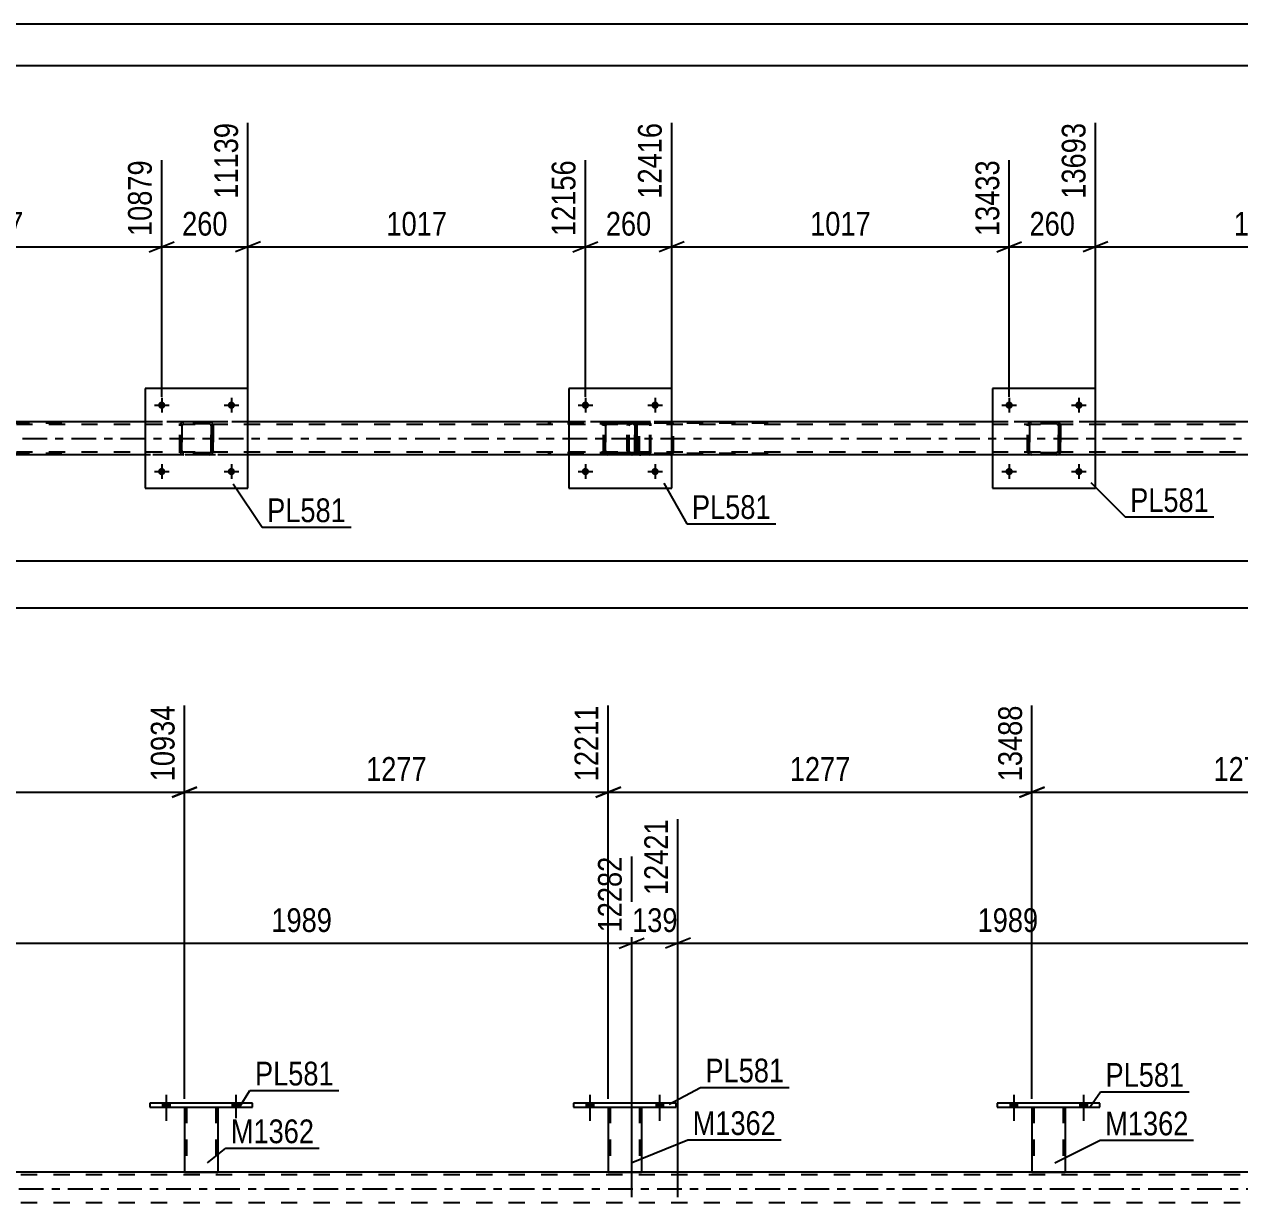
# Model space of a CAD drawing. Header units: millimetres. Extents: x 0 to 841, y 0 to 594.
# Drawn here: x 460 to 606.5, y 452 to 594 of the extents above; entities that cross this region are included whole.
import ezdxf

# ---------------------------------------------------------------- set-up
doc = ezdxf.new("R2010")
doc.units = ezdxf.units.MM
doc.linetypes.add('DXK_LINE_DOT2', pattern=[3.9198, 1.9599, -1.9599])
doc.linetypes.add('DXK_LINE_DOT3', pattern=[5.9187, 2.979, -0.9799, 0.9799, -0.9799])
doc.styles.add('Arial Narrow', font='ARIALN.TTF', dxfattribs={"height": 0.2})

# ---------------------------------------------------------------- blocks, each defined once
blk = doc.blocks.new('Unknown-814748305-1133')
at = {"color": 5, "linetype": 'Continuous'}
for p, q in [((841, 594), (0, 594)), ((836, 589), (5, 589))]:
    blk.add_line(p, q, dxfattribs=at)
blk = doc.blocks.new('Part-814748305-4919 - 4824')
at = {"color": 2, "linetype": 'Continuous'}
for p, q in [((589.09, 550.09), (576.69, 550.09)), ((576.69, 550.09), (576.69, 538.09)), ((589.09, 538.09), (589.09, 550.09)), ((576.69, 538.09), (589.09, 538.09))]:
    blk.add_line(p, q, dxfattribs=at)
blk = doc.blocks.new('Bolt-814748305-4846 - 4824')
at = {"linetype": 'Continuous'}
for points in [[(579.13, 548.09, -1), (578.25, 548.09, -1)], [(587.53, 548.09, -1), (586.65, 548.09, -1)]]:
    blk.add_hatch(color=1, dxfattribs=at).paths.add_polyline_path(points)
at = {"color": 1, "linetype": 'Continuous'}
for p, q in [((577.81, 548.09), (579.57, 548.09)), ((578.69, 548.97), (578.69, 547.21)), ((586.21, 548.09), (587.97, 548.09)), ((587.09, 548.97), (587.09, 547.21))]:
    blk.add_line(p, q, dxfattribs=at)
blk = doc.blocks.new('Bolt-814748305-4847 - 4824')
at = {"linetype": 'Continuous'}
for points in [[(579.13, 540.09, -1), (578.25, 540.09, -1)], [(587.53, 540.09, -1), (586.65, 540.09, -1)]]:
    blk.add_hatch(color=1, dxfattribs=at).paths.add_polyline_path(points)
at = {"color": 1, "linetype": 'Continuous'}
for p, q in [((578.69, 540.97), (578.69, 539.21)), ((587.09, 540.97), (587.09, 539.21)), ((577.81, 540.09), (579.57, 540.09)), ((586.21, 540.09), (587.97, 540.09))]:
    blk.add_line(p, q, dxfattribs=at)
blk = doc.blocks.new('Bolt-814748305-4850 - 4824')
at = {"linetype": 'Continuous'}
for points in [[(528.04, 548.09, -1), (527.16, 548.09, -1)], [(536.44, 548.09, -1), (535.56, 548.09, -1)]]:
    blk.add_hatch(color=1, dxfattribs=at).paths.add_polyline_path(points)
at = {"color": 1, "linetype": 'Continuous'}
for p, q in [((526.72, 548.09), (528.48, 548.09)), ((527.6, 548.97), (527.6, 547.21)), ((535.12, 548.09), (536.88, 548.09)), ((536, 548.97), (536, 547.21))]:
    blk.add_line(p, q, dxfattribs=at)
blk = doc.blocks.new('Bolt-814748305-4851 - 4824')
at = {"linetype": 'Continuous'}
for points in [[(528.04, 540.09, -1), (527.16, 540.09, -1)], [(536.44, 540.09, -1), (535.56, 540.09, -1)]]:
    blk.add_hatch(color=1, dxfattribs=at).paths.add_polyline_path(points)
at = {"color": 1, "linetype": 'Continuous'}
for p, q in [((527.6, 540.97), (527.6, 539.21)), ((536, 540.97), (536, 539.21)), ((526.72, 540.09), (528.48, 540.09)), ((535.12, 540.09), (536.88, 540.09))]:
    blk.add_line(p, q, dxfattribs=at)
blk = doc.blocks.new('Bolt-814748305-4852 - 4824')
at = {"linetype": 'Continuous'}
for points in [[(476.96, 548.09, -1), (476.08, 548.09, -1)], [(485.36, 548.09, -1), (484.48, 548.09, -1)]]:
    blk.add_hatch(color=1, dxfattribs=at).paths.add_polyline_path(points)
at = {"color": 1, "linetype": 'Continuous'}
for p, q in [((475.64, 548.09), (477.4, 548.09)), ((476.52, 548.97), (476.52, 547.21)), ((484.04, 548.09), (485.8, 548.09)), ((484.92, 548.97), (484.92, 547.21))]:
    blk.add_line(p, q, dxfattribs=at)
blk = doc.blocks.new('Part-814748305-4974 - 4824')
at = {"color": 7, "linetype": 'DXK_LINE_DOT2'}
for p, q in [((448.84, 545.89), (448.82, 545.77)), ((448.82, 542.41), (448.82, 545.77)), ((448.99, 545.77), (449, 545.83)), ((448.99, 542.41), (448.99, 545.77)), ((449, 545.83), (449.04, 545.88)), ((449.16, 546.09), (449.03, 546.07)), ((449.04, 545.88), (449.09, 545.92)), ((449.09, 545.92), (449.16, 545.93)), ((464.49, 546.09), (449.16, 546.09)), ((464.49, 545.93), (449.16, 545.93)), ((452.86, 546.07), (452.73, 546.09)), ((452.73, 545.93), (452.8, 545.92)), ((452.8, 545.92), (452.82, 545.9)), ((452.82, 545.9), (452.85, 545.88)), ((452.85, 545.88), (452.89, 545.83)), ((452.89, 545.83), (452.9, 545.77)), ((452.9, 542.41), (452.9, 545.77)), ((453.07, 545.77), (453.05, 545.89)), ((453.07, 542.41), (453.07, 545.77)), ((448.82, 542.41), (448.84, 542.29)), ((449, 542.35), (448.99, 542.41)), ((449.04, 542.3), (449, 542.35)), ((449.04, 542.3), (449.07, 542.28)), ((449.07, 542.28), (449.09, 542.26)), ((449.09, 542.26), (449.16, 542.25)), ((464.49, 542.25), (449.16, 542.25)), ((452.8, 542.26), (452.73, 542.25)), ((452.85, 542.3), (452.8, 542.26)), ((452.89, 542.35), (452.85, 542.3)), ((452.9, 542.41), (452.89, 542.35)), ((453.05, 542.29), (453.07, 542.41)), ((449.03, 542.11), (449.16, 542.09)), ((464.49, 542.09), (449.16, 542.09)), ((452.73, 542.09), (452.86, 542.11))]:
    blk.add_line(p, q, dxfattribs=at)
for centre, start, end in [((449.14, 545.76), 110.7583, 155.68), ((452.75, 545.76), 24.32, 69.2417), ((449.14, 542.42), 204.32, 249.2417), ((452.75, 542.42), 290.7583, 335.68)]:
    blk.add_arc(centre, 0.331, start, end, dxfattribs=at)
blk = doc.blocks.new('Bolt-814748305-4853 - 4824')
at = {"linetype": 'Continuous'}
for points in [[(476.96, 540.09, -1), (476.08, 540.09, -1)], [(485.36, 540.09, -1), (484.48, 540.09, -1)]]:
    blk.add_hatch(color=1, dxfattribs=at).paths.add_polyline_path(points)
at = {"color": 1, "linetype": 'Continuous'}
for p, q in [((476.52, 540.97), (476.52, 539.21)), ((484.92, 540.97), (484.92, 539.21)), ((475.64, 540.09), (477.4, 540.09)), ((484.04, 540.09), (485.8, 540.09))]:
    blk.add_line(p, q, dxfattribs=at)
blk = doc.blocks.new('Part-814748305-4920 - 4824')
at = {"color": 7, "linetype": 'DXK_LINE_DOT2'}
for p, q in [((580.89, 545.61), (580.92, 545.79)), ((580.92, 545.79), (580.89, 545.61)), ((580.89, 542.57), (580.89, 545.61)), ((580.89, 545.61), (580.89, 545.61)), ((580.89, 542.57), (580.89, 545.61)), ((581.13, 545.61), (581.14, 545.7)), ((581.14, 545.7), (581.13, 545.61)), ((581.13, 542.57), (581.13, 545.61)), ((581.13, 545.61), (581.13, 545.61)), ((581.13, 545.61), (581.13, 542.57)), ((581.14, 545.7), (581.2, 545.78)), ((581.2, 545.78), (581.14, 545.7)), ((581.18, 546.05), (581.37, 546.09)), ((581.37, 546.09), (581.18, 546.05)), ((581.2, 545.78), (581.27, 545.83)), ((581.37, 545.85), (581.27, 545.83)), ((584.41, 546.09), (581.37, 546.09)), ((584.41, 545.85), (581.37, 545.85)), ((584.41, 546.09), (584.59, 546.05)), ((584.59, 546.05), (584.41, 546.09)), ((584.5, 545.83), (584.41, 545.85)), ((584.57, 545.78), (584.5, 545.83)), ((584.57, 545.78), (584.63, 545.7)), ((584.63, 545.7), (584.57, 545.78)), ((584.63, 545.7), (584.65, 545.61)), ((584.65, 545.61), (584.63, 545.7)), ((584.65, 542.57), (584.65, 545.61)), ((584.65, 545.61), (584.65, 545.61)), ((584.65, 545.61), (584.65, 542.57)), ((584.85, 545.79), (584.89, 545.61)), ((584.89, 545.61), (584.85, 545.79)), ((584.89, 542.57), (584.89, 545.61)), ((584.89, 545.61), (584.89, 545.61)), ((584.89, 545.61), (584.89, 542.57)), ((580.89, 542.57), (580.89, 542.57)), ((580.92, 542.39), (580.89, 542.57)), ((580.89, 542.57), (580.92, 542.39)), ((581.13, 542.57), (581.13, 542.57)), ((581.14, 542.48), (581.13, 542.57)), ((581.13, 542.57), (581.14, 542.48)), ((581.2, 542.4), (581.14, 542.48)), ((581.14, 542.48), (581.2, 542.4)), ((581.27, 542.35), (581.2, 542.4)), ((581.37, 542.33), (581.27, 542.35)), ((584.41, 542.33), (581.37, 542.33)), ((584.5, 542.35), (584.41, 542.33)), ((584.57, 542.4), (584.5, 542.35)), ((584.63, 542.48), (584.57, 542.4)), ((584.57, 542.4), (584.63, 542.48)), ((584.65, 542.57), (584.63, 542.48)), ((584.63, 542.48), (584.65, 542.57)), ((584.65, 542.57), (584.65, 542.57)), ((584.89, 542.57), (584.85, 542.39)), ((584.85, 542.39), (584.89, 542.57)), ((584.89, 542.57), (584.89, 542.57)), ((581.37, 542.09), (581.18, 542.13)), ((581.18, 542.13), (581.37, 542.09)), ((584.41, 542.09), (581.37, 542.09)), ((584.59, 542.13), (584.41, 542.09)), ((584.41, 542.09), (584.59, 542.13))]:
    blk.add_line(p, q, dxfattribs=at)
at = {"color": 7, "linetype": 'DXK_LINE_DOT3'}
blk.add_line((582.89, 544.09), (582.89, 544.09), dxfattribs=at)
at = {"color": 7, "linetype": 'DXK_LINE_DOT2'}
for centre, start, end in [((581.37, 545.61), 112.5, 157.5), ((581.37, 545.61), 112.5, 157.5), ((584.41, 545.61), 22.5, 67.5), ((584.41, 545.61), 22.5, 67.5), ((581.37, 542.57), 202.5, 247.5), ((581.37, 542.57), 202.5, 247.5), ((584.41, 542.57), 292.5, 337.5), ((584.41, 542.57), 292.5, 337.5)]:
    blk.add_arc(centre, 0.48, start, end, dxfattribs=at)
blk = doc.blocks.new('Part-814748305-4931 - 4824')
at = {"color": 2, "linetype": 'Continuous'}
for p, q in [((538, 550.09), (525.6, 550.09)), ((525.6, 550.09), (525.6, 538.09)), ((538, 538.09), (538, 550.09)), ((525.6, 538.09), (538, 538.09))]:
    blk.add_line(p, q, dxfattribs=at)
blk = doc.blocks.new('Part-814748305-4932 - 4824')
at = {"color": 7, "linetype": 'DXK_LINE_DOT2'}
for p, q in [((529.8, 545.61), (529.84, 545.79)), ((529.84, 545.79), (529.8, 545.61)), ((529.8, 542.57), (529.8, 545.61)), ((529.8, 545.61), (529.8, 545.61)), ((529.8, 542.57), (529.8, 545.61)), ((530.04, 545.61), (530.06, 545.7)), ((530.06, 545.7), (530.04, 545.61)), ((530.04, 542.57), (530.04, 545.61)), ((530.04, 545.61), (530.04, 545.61)), ((530.04, 545.61), (530.04, 542.57)), ((530.06, 545.7), (530.11, 545.78)), ((530.11, 545.78), (530.06, 545.7)), ((530.1, 546.05), (530.28, 546.09)), ((530.28, 546.09), (530.1, 546.05)), ((530.11, 545.78), (530.19, 545.83)), ((530.28, 545.85), (530.19, 545.83)), ((533.32, 546.09), (530.28, 546.09)), ((533.32, 545.85), (530.28, 545.85)), ((533.32, 546.09), (533.51, 546.05)), ((533.51, 546.05), (533.32, 546.09)), ((533.42, 545.83), (533.32, 545.85)), ((533.49, 545.78), (533.42, 545.83)), ((533.49, 545.78), (533.55, 545.7)), ((533.55, 545.7), (533.49, 545.78)), ((533.55, 545.7), (533.56, 545.61)), ((533.56, 545.61), (533.55, 545.7)), ((533.56, 542.57), (533.56, 545.61)), ((533.56, 545.61), (533.56, 545.61)), ((533.56, 545.61), (533.56, 542.57)), ((533.77, 545.79), (533.8, 545.61)), ((533.8, 545.61), (533.77, 545.79)), ((533.8, 542.57), (533.8, 545.61)), ((533.8, 545.61), (533.8, 545.61)), ((533.8, 545.61), (533.8, 542.57)), ((529.8, 542.57), (529.8, 542.57)), ((529.84, 542.39), (529.8, 542.57)), ((529.8, 542.57), (529.84, 542.39)), ((530.04, 542.57), (530.04, 542.57)), ((530.06, 542.48), (530.04, 542.57)), ((530.04, 542.57), (530.06, 542.48)), ((530.11, 542.4), (530.06, 542.48)), ((530.06, 542.48), (530.11, 542.4)), ((530.19, 542.35), (530.11, 542.4)), ((530.28, 542.33), (530.19, 542.35)), ((533.32, 542.33), (530.28, 542.33)), ((533.42, 542.35), (533.32, 542.33)), ((533.49, 542.4), (533.42, 542.35)), ((533.55, 542.48), (533.49, 542.4)), ((533.49, 542.4), (533.55, 542.48)), ((533.56, 542.57), (533.55, 542.48)), ((533.55, 542.48), (533.56, 542.57)), ((533.56, 542.57), (533.56, 542.57)), ((533.8, 542.57), (533.77, 542.39)), ((533.77, 542.39), (533.8, 542.57)), ((533.8, 542.57), (533.8, 542.57)), ((530.28, 542.09), (530.1, 542.13)), ((530.1, 542.13), (530.28, 542.09)), ((533.32, 542.09), (530.28, 542.09)), ((533.51, 542.13), (533.32, 542.09)), ((533.32, 542.09), (533.51, 542.13))]:
    blk.add_line(p, q, dxfattribs=at)
at = {"color": 7, "linetype": 'DXK_LINE_DOT3'}
blk.add_line((531.8, 544.09), (531.8, 544.09), dxfattribs=at)
at = {"color": 7, "linetype": 'DXK_LINE_DOT2'}
for centre, start, end in [((530.28, 545.61), 112.5, 157.5), ((530.28, 545.61), 112.5, 157.5), ((533.32, 545.61), 22.5, 67.5), ((533.32, 545.61), 22.5, 67.5), ((530.28, 542.57), 202.5, 247.5), ((530.28, 542.57), 202.5, 247.5), ((533.32, 542.57), 292.5, 337.5), ((533.32, 542.57), 292.5, 337.5)]:
    blk.add_arc(centre, 0.48, start, end, dxfattribs=at)
blk = doc.blocks.new('Part-814748305-4937 - 4824')
at = {"color": 2, "linetype": 'Continuous'}
for p, q in [((486.92, 550.09), (474.52, 550.09)), ((474.52, 550.09), (474.52, 538.09)), ((486.92, 538.09), (486.92, 550.09)), ((474.52, 538.09), (486.92, 538.09))]:
    blk.add_line(p, q, dxfattribs=at)
blk = doc.blocks.new('Part-814748305-4938 - 4824')
at = {"color": 7, "linetype": 'DXK_LINE_DOT2'}
for p, q in [((478.72, 545.61), (478.76, 545.79)), ((478.76, 545.79), (478.72, 545.61)), ((478.72, 542.57), (478.72, 545.61)), ((478.72, 545.61), (478.72, 545.61)), ((478.72, 542.57), (478.72, 545.61)), ((478.96, 545.61), (478.98, 545.7)), ((478.98, 545.7), (478.96, 545.61)), ((478.96, 542.57), (478.96, 545.61)), ((478.96, 545.61), (478.96, 545.61)), ((478.96, 545.61), (478.96, 542.57)), ((478.98, 545.7), (479.03, 545.78)), ((479.03, 545.78), (478.98, 545.7)), ((479.02, 546.05), (479.2, 546.09)), ((479.2, 546.09), (479.02, 546.05)), ((479.03, 545.78), (479.11, 545.83)), ((479.2, 545.85), (479.11, 545.83)), ((482.24, 546.09), (479.2, 546.09)), ((482.24, 545.85), (479.2, 545.85)), ((482.24, 546.09), (482.43, 546.05)), ((482.43, 546.05), (482.24, 546.09)), ((482.34, 545.83), (482.24, 545.85)), ((482.41, 545.78), (482.34, 545.83)), ((482.41, 545.78), (482.47, 545.7)), ((482.47, 545.7), (482.41, 545.78)), ((482.47, 545.7), (482.48, 545.61)), ((482.48, 545.61), (482.47, 545.7)), ((482.48, 542.57), (482.48, 545.61)), ((482.48, 545.61), (482.48, 545.61)), ((482.48, 545.61), (482.48, 542.57)), ((482.69, 545.79), (482.72, 545.61)), ((482.72, 545.61), (482.69, 545.79)), ((482.72, 542.57), (482.72, 545.61)), ((482.72, 545.61), (482.72, 545.61)), ((482.72, 545.61), (482.72, 542.57)), ((478.72, 542.57), (478.72, 542.57)), ((478.76, 542.39), (478.72, 542.57)), ((478.72, 542.57), (478.76, 542.39)), ((478.96, 542.57), (478.96, 542.57)), ((478.98, 542.48), (478.96, 542.57)), ((478.96, 542.57), (478.98, 542.48)), ((479.03, 542.4), (478.98, 542.48)), ((478.98, 542.48), (479.03, 542.4)), ((479.11, 542.35), (479.03, 542.4)), ((479.2, 542.33), (479.11, 542.35)), ((482.24, 542.33), (479.2, 542.33)), ((482.34, 542.35), (482.24, 542.33)), ((482.41, 542.4), (482.34, 542.35)), ((482.47, 542.48), (482.41, 542.4)), ((482.41, 542.4), (482.47, 542.48)), ((482.48, 542.57), (482.47, 542.48)), ((482.47, 542.48), (482.48, 542.57)), ((482.48, 542.57), (482.48, 542.57)), ((482.72, 542.57), (482.69, 542.39)), ((482.69, 542.39), (482.72, 542.57)), ((482.72, 542.57), (482.72, 542.57)), ((479.2, 542.09), (479.02, 542.13)), ((479.02, 542.13), (479.2, 542.09)), ((482.24, 542.09), (479.2, 542.09)), ((482.43, 542.13), (482.24, 542.09)), ((482.24, 542.09), (482.43, 542.13))]:
    blk.add_line(p, q, dxfattribs=at)
at = {"color": 7, "linetype": 'DXK_LINE_DOT3'}
blk.add_line((480.72, 544.09), (480.72, 544.09), dxfattribs=at)
at = {"color": 7, "linetype": 'DXK_LINE_DOT2'}
for centre, start, end in [((479.2, 545.61), 112.5, 157.5), ((479.2, 545.61), 112.5, 157.5), ((482.24, 545.61), 22.5, 67.5), ((482.24, 545.61), 22.5, 67.5), ((479.2, 542.57), 202.5, 247.5), ((479.2, 542.57), 202.5, 247.5), ((482.24, 542.57), 292.5, 337.5), ((482.24, 542.57), 292.5, 337.5)]:
    blk.add_arc(centre, 0.48, start, end, dxfattribs=at)
blk = doc.blocks.new('Part-814748305-4963 - 4824')
at = {"color": 7, "linetype": 'DXK_LINE_DOT2'}
for p, q in [((535.23, 546.09), (523.07, 546.09)), ((535.23, 545.85), (523.07, 545.85)), ((532.66, 545.75), (532.63, 545.61)), ((532.63, 542.57), (532.63, 545.61)), ((532.67, 545.79), (532.66, 545.75)), ((532.88, 545.61), (532.9, 545.7)), ((532.88, 542.57), (532.88, 545.61)), ((532.9, 545.7), (532.96, 545.78)), ((533.14, 546.09), (532.94, 546.05)), ((532.96, 545.78), (533.04, 545.83)), ((533.04, 545.83), (533.14, 545.85)), ((533.95, 546.09), (533.95, 545.85)), ((535.33, 546.05), (535.23, 546.09)), ((535.23, 545.85), (535.28, 545.83)), ((535.28, 545.83), (535.32, 545.78)), ((535.32, 545.78), (535.35, 545.7)), ((535.42, 545.95), (535.33, 546.05)), ((535.35, 545.7), (535.36, 545.61)), ((535.36, 542.57), (535.36, 545.61)), ((535.48, 545.79), (535.42, 545.95)), ((535.5, 545.61), (535.48, 545.79)), ((535.5, 542.57), (535.5, 545.61)), ((535.23, 542.33), (523.07, 542.33)), ((532.63, 542.57), (532.67, 542.39)), ((532.9, 542.48), (532.88, 542.57)), ((532.96, 542.4), (532.9, 542.48)), ((533.04, 542.35), (532.96, 542.4)), ((533.14, 542.33), (533.04, 542.35)), ((533.95, 542.09), (533.95, 542.33)), ((535.28, 542.35), (535.23, 542.33)), ((535.32, 542.4), (535.28, 542.35)), ((535.35, 542.48), (535.32, 542.4)), ((535.33, 542.13), (535.42, 542.23)), ((535.36, 542.57), (535.35, 542.48)), ((535.42, 542.23), (535.48, 542.39)), ((535.48, 542.39), (535.5, 542.57)), ((535.23, 542.09), (523.07, 542.09)), ((532.94, 542.13), (533.14, 542.09)), ((535.23, 542.09), (535.33, 542.13))]:
    blk.add_line(p, q, dxfattribs=at)
for centre, start, end in [((533.12, 545.6), 111.1941, 156.1506), ((533.12, 542.59), 203.8494, 248.8059)]:
    blk.add_arc(centre, 0.492, start, end, dxfattribs=at)
blk = doc.blocks.new('Part-814748305-4992 - 4824')
at = {"color": 7, "linetype": 'DXK_LINE_DOT2'}
for p, q in [((533.98, 545.89), (533.95, 545.77)), ((533.95, 542.41), (533.95, 545.77)), ((534.12, 545.77), (534.13, 545.83)), ((534.12, 542.41), (534.12, 545.77)), ((534.13, 545.83), (534.17, 545.88)), ((534.29, 546.09), (534.16, 546.07)), ((534.17, 545.88), (534.23, 545.92)), ((534.23, 545.92), (534.29, 545.93)), ((549.62, 546.09), (534.29, 546.09)), ((549.62, 545.93), (534.29, 545.93)), ((538, 546.07), (537.87, 546.09)), ((537.87, 545.93), (537.93, 545.92)), ((537.93, 545.92), (537.99, 545.88)), ((537.99, 545.88), (538.02, 545.83)), ((538.02, 545.83), (538.04, 545.77)), ((538.04, 542.41), (538.04, 545.77)), ((538.21, 545.77), (538.18, 545.89)), ((538.21, 542.41), (538.21, 545.77)), ((533.95, 542.41), (533.98, 542.29)), ((534.13, 542.35), (534.12, 542.41)), ((534.17, 542.3), (534.13, 542.35)), ((534.23, 542.26), (534.17, 542.3)), ((534.29, 542.25), (534.23, 542.26)), ((549.62, 542.25), (534.29, 542.25)), ((537.93, 542.26), (537.87, 542.25)), ((537.99, 542.3), (537.93, 542.26)), ((538.02, 542.35), (537.99, 542.3)), ((538.04, 542.41), (538.02, 542.35)), ((538.18, 542.29), (538.21, 542.41)), ((534.16, 542.11), (534.29, 542.09)), ((549.62, 542.09), (534.29, 542.09)), ((537.87, 542.09), (538, 542.11))]:
    blk.add_line(p, q, dxfattribs=at)
for centre, start, end in [((534.28, 545.76), 110.7583, 155.68), ((537.88, 545.76), 24.32, 69.2417), ((534.28, 542.42), 204.32, 249.2417), ((537.88, 542.42), 290.7583, 335.68)]:
    blk.add_arc(centre, 0.331, start, end, dxfattribs=at)
blk = doc.blocks.new('Part-814748305-5024 - 4824')
at = {"color": 7, "linetype": 'DXK_LINE_DOT2'}
for p, q in [((762.78, 545.77), (98.68, 545.77)), ((762.78, 546.09), (116.96, 546.09)), ((486.92, 546.09), (474.52, 546.09)), ((538, 546.09), (525.6, 546.09)), ((589.09, 546.09), (576.69, 546.09)), ((762.78, 542.41), (98.68, 542.41)), ((759.62, 542.09), (98.68, 542.09)), ((486.92, 542.09), (474.52, 542.09)), ((538, 542.09), (525.6, 542.09)), ((589.09, 542.09), (576.69, 542.09))]:
    blk.add_line(p, q, dxfattribs=at)
at = {"color": 2, "linetype": 'Continuous'}
for p, q in [((474.52, 546.09), (435.84, 546.09)), ((525.6, 546.09), (486.92, 546.09)), ((576.69, 546.09), (538, 546.09)), ((627.77, 546.09), (589.09, 546.09)), ((474.52, 542.09), (435.84, 542.09)), ((525.6, 542.09), (486.92, 542.09)), ((576.69, 542.09), (538, 542.09)), ((627.77, 542.09), (589.09, 542.09))]:
    blk.add_line(p, q, dxfattribs=at)
at = {"color": 7, "linetype": 'DXK_LINE_DOT3'}
blk.add_line((98.68, 544.09), (762.78, 544.09), dxfattribs=at)
blk = doc.blocks.new('Part-814748305-3122 - 3007')
at = {"color": 7, "linetype": 'DXK_LINE_DOT2'}
for p, q in [((479.27, 463.49), (483.27, 463.49)), ((479.27, 463.48), (479.27, 463.49)), ((479.27, 463.49), (479.27, 463.48)), ((479.51, 463.49), (479.51, 455.64)), ((483.03, 463.49), (483.03, 455.64)), ((483.27, 463.49), (483.27, 463.48)), ((483.27, 463.48), (483.27, 463.49)), ((482.98, 455.64), (483.01, 455.64)), ((482.98, 455.64), (483.01, 455.64)), ((483.01, 455.64), (483.03, 455.64)), ((483.01, 455.64), (483.03, 455.64))]:
    blk.add_line(p, q, dxfattribs=at)
at = {"color": 2, "linetype": 'Continuous'}
for p, q in [((479.27, 463.48), (479.27, 455.64)), ((483.27, 463.48), (483.27, 455.64)), ((479.27, 455.64), (483.27, 455.64))]:
    blk.add_line(p, q, dxfattribs=at)
blk = doc.blocks.new('Part-814748305-3127 - 3007')
at = {"color": 2, "linetype": 'Continuous'}
for p, q in [((475.07, 463.96), (475.07, 463.48)), ((487.47, 463.96), (475.07, 463.96)), ((475.07, 463.48), (487.47, 463.48)), ((487.47, 463.48), (487.47, 463.96))]:
    blk.add_line(p, q, dxfattribs=at)
blk = doc.blocks.new('Bolt-814748305-3022 - 3007')
at = {"linetype": 'Continuous'}
for points in [[(527.71, 463.48), (528.59, 463.48), (528.59, 463.96), (527.71, 463.96)], [(536.11, 463.48), (536.99, 463.48), (536.99, 463.96), (536.11, 463.96)]]:
    blk.add_hatch(color=1, dxfattribs=at).paths.add_polyline_path(points)
at = {"color": 1, "linetype": 'Continuous'}
for p, q in [((528.15, 464.96), (528.15, 461.84)), ((536.55, 464.96), (536.55, 461.84)), ((527.71, 463.96), (527.71, 463.48)), ((528.59, 463.96), (528.59, 463.48)), ((536.11, 463.96), (536.11, 463.48)), ((536.99, 463.96), (536.99, 463.48))]:
    blk.add_line(p, q, dxfattribs=at)
blk = doc.blocks.new('Bolt-814748305-3025 - 3007')
at = {"linetype": 'Continuous'}
for points in [[(578.79, 463.48), (579.67, 463.48), (579.67, 463.96), (578.79, 463.96)], [(587.19, 463.48), (588.07, 463.48), (588.07, 463.96), (587.19, 463.96)]]:
    blk.add_hatch(color=1, dxfattribs=at).paths.add_polyline_path(points)
at = {"color": 1, "linetype": 'Continuous'}
for p, q in [((579.23, 464.96), (579.23, 461.84)), ((587.63, 464.96), (587.63, 461.84)), ((578.79, 463.96), (578.79, 463.48)), ((579.67, 463.96), (579.67, 463.48)), ((587.19, 463.96), (587.19, 463.48)), ((588.07, 463.96), (588.07, 463.48))]:
    blk.add_line(p, q, dxfattribs=at)
blk = doc.blocks.new('Bolt-814748305-3026 - 3007')
at = {"linetype": 'Continuous'}
for points in [[(578.79, 463.48), (579.67, 463.48), (579.67, 463.96), (578.79, 463.96)], [(587.19, 463.48), (588.07, 463.48), (588.07, 463.96), (587.19, 463.96)]]:
    blk.add_hatch(color=1, dxfattribs=at).paths.add_polyline_path(points)
at = {"color": 1, "linetype": 'Continuous'}
for p, q in [((579.23, 464.96), (579.23, 461.84)), ((587.63, 464.96), (587.63, 461.84)), ((578.79, 463.96), (578.79, 463.48)), ((579.67, 463.96), (579.67, 463.48)), ((587.19, 463.96), (587.19, 463.48)), ((588.07, 463.96), (588.07, 463.48))]:
    blk.add_line(p, q, dxfattribs=at)
blk = doc.blocks.new('Bolt-814748305-3063 - 3007')
at = {"linetype": 'Continuous'}
for points in [[(476.63, 463.48), (477.51, 463.48), (477.51, 463.96), (476.63, 463.96)], [(485.03, 463.48), (485.91, 463.48), (485.91, 463.96), (485.03, 463.96)]]:
    blk.add_hatch(color=1, dxfattribs=at).paths.add_polyline_path(points)
at = {"color": 1, "linetype": 'Continuous'}
for p, q in [((477.07, 464.96), (477.07, 461.84)), ((485.47, 464.96), (485.47, 461.84)), ((476.63, 463.96), (476.63, 463.48)), ((477.51, 463.96), (477.51, 463.48)), ((485.03, 463.96), (485.03, 463.48)), ((485.91, 463.96), (485.91, 463.48))]:
    blk.add_line(p, q, dxfattribs=at)
blk = doc.blocks.new('Bolt-814748305-3064 - 3007')
at = {"linetype": 'Continuous'}
for points in [[(476.63, 463.48), (477.51, 463.48), (477.51, 463.96), (476.63, 463.96)], [(485.03, 463.48), (485.91, 463.48), (485.91, 463.96), (485.03, 463.96)]]:
    blk.add_hatch(color=1, dxfattribs=at).paths.add_polyline_path(points)
at = {"color": 1, "linetype": 'Continuous'}
for p, q in [((477.07, 464.96), (477.07, 461.84)), ((485.47, 464.96), (485.47, 461.84)), ((476.63, 463.96), (476.63, 463.48)), ((477.51, 463.96), (477.51, 463.48)), ((485.03, 463.96), (485.03, 463.48)), ((485.91, 463.96), (485.91, 463.48))]:
    blk.add_line(p, q, dxfattribs=at)
blk = doc.blocks.new('Bolt-814748305-3065 - 3007')
at = {"linetype": 'Continuous'}
for points in [[(527.71, 463.48), (528.59, 463.48), (528.59, 463.96), (527.71, 463.96)], [(536.11, 463.48), (536.99, 463.48), (536.99, 463.96), (536.11, 463.96)]]:
    blk.add_hatch(color=1, dxfattribs=at).paths.add_polyline_path(points)
at = {"color": 1, "linetype": 'Continuous'}
for p, q in [((528.15, 464.96), (528.15, 461.84)), ((536.55, 464.96), (536.55, 461.84)), ((527.71, 463.96), (527.71, 463.48)), ((528.59, 463.96), (528.59, 463.48)), ((536.11, 463.96), (536.11, 463.48)), ((536.99, 463.96), (536.99, 463.48))]:
    blk.add_line(p, q, dxfattribs=at)
blk = doc.blocks.new('Part-814748305-3192 - 3007')
at = {"color": 7, "linetype": 'DXK_LINE_DOT2'}
for p, q in [((530.35, 463.49), (534.35, 463.49)), ((530.35, 463.48), (530.35, 463.49)), ((530.35, 463.49), (530.35, 463.48)), ((530.59, 463.49), (530.59, 455.64)), ((534.11, 463.49), (534.11, 455.64)), ((534.35, 463.49), (534.35, 463.48)), ((534.35, 463.48), (534.35, 463.49)), ((534.06, 455.64), (534.09, 455.64)), ((534.06, 455.64), (534.09, 455.64)), ((534.09, 455.64), (534.11, 455.64)), ((534.09, 455.64), (534.11, 455.64))]:
    blk.add_line(p, q, dxfattribs=at)
at = {"color": 2, "linetype": 'Continuous'}
for p, q in [((530.35, 463.48), (530.35, 455.64)), ((534.35, 463.48), (534.35, 455.64)), ((530.35, 455.64), (534.35, 455.64))]:
    blk.add_line(p, q, dxfattribs=at)
blk = doc.blocks.new('Part-814748305-3197 - 3007')
at = {"color": 2, "linetype": 'Continuous'}
for p, q in [((526.15, 463.96), (526.15, 463.48)), ((538.55, 463.96), (526.15, 463.96)), ((526.15, 463.48), (538.55, 463.48)), ((538.55, 463.48), (538.55, 463.96))]:
    blk.add_line(p, q, dxfattribs=at)
blk = doc.blocks.new('Part-814748305-3212 - 3007')
at = {"color": 7, "linetype": 'DXK_LINE_DOT2'}
for p, q in [((581.43, 463.49), (585.43, 463.49)), ((581.43, 463.48), (581.43, 463.49)), ((581.43, 463.49), (581.43, 463.48)), ((581.67, 463.49), (581.67, 455.64)), ((585.19, 463.49), (585.19, 455.64)), ((585.43, 463.49), (585.43, 463.48)), ((585.43, 463.48), (585.43, 463.49)), ((585.14, 455.64), (585.17, 455.64)), ((585.14, 455.64), (585.17, 455.64)), ((585.17, 455.64), (585.19, 455.64)), ((585.17, 455.64), (585.19, 455.64))]:
    blk.add_line(p, q, dxfattribs=at)
at = {"color": 2, "linetype": 'Continuous'}
for p, q in [((581.43, 463.48), (581.43, 455.64)), ((585.43, 463.48), (585.43, 455.64)), ((581.43, 455.64), (585.43, 455.64))]:
    blk.add_line(p, q, dxfattribs=at)
blk = doc.blocks.new('Part-814748305-3217 - 3007')
at = {"color": 2, "linetype": 'Continuous'}
for p, q in [((577.23, 463.96), (577.23, 463.48)), ((589.63, 463.96), (577.23, 463.96)), ((577.23, 463.48), (589.63, 463.48)), ((589.63, 463.48), (589.63, 463.96))]:
    blk.add_line(p, q, dxfattribs=at)
blk = doc.blocks.new('Part-814748305-3316 - 3007')
at = {"color": 7, "linetype": 'DXK_LINE_DOT2'}
for p, q in [((763.33, 455.32), (56.83, 455.32)), ((763.33, 451.96), (56.83, 451.96))]:
    blk.add_line(p, q, dxfattribs=at)
at = {"color": 2, "linetype": 'Continuous'}
blk.add_line((763.33, 455.64), (125.71, 455.64), dxfattribs=at)
at = {"color": 7, "linetype": 'DXK_LINE_DOT3'}
blk.add_line((56.83, 453.64), (763.33, 453.64), dxfattribs=at)
blk = doc.blocks.new('StraightDimension-814748305-9606 - 4824')
at = {"color": 7, "linetype": 'Continuous'}
for p, q in [((589.09, 547.09), (589.09, 582.12)), ((629.77, 549.09), (629.77, 577.62)), ((590.59, 567.78), (587.59, 566.58)), ((589.09, 567.18), (629.77, 567.18)), ((628.27, 566.58), (631.27, 567.78))]:
    blk.add_line(p, q, dxfattribs=at)
at = {"color": 0}
blk.add_wipeout([(613.68, 567.93), (613.68, 572.13), (605.17, 572.13), (605.17, 567.93)], dxfattribs=at)
at = {"color": 3, "style": 'Arial Narrow'}
blk.add_text('1017', height=2.863, dxfattribs=at).set_placement((605.77, 568.53))
at = {"color": 0, "linetype": 'Continuous'}
blk.add_wipeout([(629.17, 578.22), (624.97, 578.22), (624.97, 567.88), (629.17, 567.88)], dxfattribs=at)
at = {"color": 3, "linetype": 'Continuous', "style": 'Arial Narrow'}
blk.add_text('14710', height=2.863, rotation=90.0002, dxfattribs=at).set_placement((628.57, 568.48))
blk = doc.blocks.new('StraightDimension-814748305-5067 - 4824')
at = {"color": 7, "linetype": 'Continuous'}
blk.add_line((56.12, 523.66), (763.42, 523.66), dxfattribs=at)
blk = doc.blocks.new('StraightDimension-814748305-9607 - 4824')
at = {"color": 7, "linetype": 'Continuous'}
for p, q in [((589.09, 547.09), (589.09, 582.12)), ((578.69, 549.09), (578.69, 577.62)), ((577.19, 566.58), (580.19, 567.78)), ((578.69, 567.18), (589.09, 567.18)), ((590.59, 567.78), (587.59, 566.58))]:
    blk.add_line(p, q, dxfattribs=at)
at = {"color": 0}
blk.add_wipeout([(587.23, 567.93), (587.23, 572.13), (580.54, 572.13), (580.54, 567.93)], dxfattribs=at)
at = {"color": 3, "style": 'Arial Narrow'}
blk.add_text('260', height=2.863, dxfattribs=at).set_placement((581.14, 568.53))
at = {"color": 0, "linetype": 'Continuous'}
blk.add_wipeout([(588.49, 582.72), (584.29, 582.72), (584.29, 572.38), (588.49, 572.38)], dxfattribs=at)
at = {"color": 3, "linetype": 'Continuous', "style": 'Arial Narrow'}
blk.add_text('13693', height=2.863, rotation=90.0002, dxfattribs=at).set_placement((587.89, 572.98))
blk = doc.blocks.new('StraightDimension-814748305-8952 - 4824')
at = {"color": 7, "linetype": 'Continuous'}
blk.add_line((56.76, 529.33), (762.78, 529.33), dxfattribs=at)
blk = doc.blocks.new('StraightDimension-814748305-9608 - 4824')
at = {"color": 7, "linetype": 'Continuous'}
for p, q in [((538, 547.09), (538, 582.12)), ((578.69, 549.09), (578.69, 577.62)), ((539.5, 567.78), (536.5, 566.58)), ((538, 567.18), (578.69, 567.18)), ((577.19, 566.58), (580.19, 567.78))]:
    blk.add_line(p, q, dxfattribs=at)
at = {"color": 0}
blk.add_wipeout([(562.6, 567.93), (562.6, 572.13), (554.09, 572.13), (554.09, 567.93)], dxfattribs=at)
at = {"color": 3, "style": 'Arial Narrow'}
blk.add_text('1017', height=2.863, dxfattribs=at).set_placement((554.69, 568.53))
at = {"color": 0, "linetype": 'Continuous'}
blk.add_wipeout([(578.09, 578.22), (573.89, 578.22), (573.89, 567.88), (578.09, 567.88)], dxfattribs=at)
at = {"color": 3, "linetype": 'Continuous', "style": 'Arial Narrow'}
blk.add_text('13433', height=2.863, rotation=90.0002, dxfattribs=at).set_placement((577.49, 568.48))
blk = doc.blocks.new('StraightDimension-814748305-9609 - 4824')
at = {"color": 7, "linetype": 'Continuous'}
for p, q in [((538, 547.09), (538, 582.12)), ((527.6, 549.09), (527.6, 577.62)), ((526.1, 566.58), (529.1, 567.78)), ((527.6, 567.18), (538, 567.18)), ((539.5, 567.78), (536.5, 566.58))]:
    blk.add_line(p, q, dxfattribs=at)
at = {"color": 0}
blk.add_wipeout([(536.15, 567.93), (536.15, 572.13), (529.46, 572.13), (529.46, 567.93)], dxfattribs=at)
at = {"color": 3, "style": 'Arial Narrow'}
blk.add_text('260', height=2.863, dxfattribs=at).set_placement((530.06, 568.53))
at = {"color": 0, "linetype": 'Continuous'}
blk.add_wipeout([(537.4, 582.72), (533.2, 582.72), (533.2, 572.38), (537.4, 572.38)], dxfattribs=at)
at = {"color": 3, "linetype": 'Continuous', "style": 'Arial Narrow'}
blk.add_text('12416', height=2.863, rotation=90.0002, dxfattribs=at).set_placement((536.8, 572.98))
blk = doc.blocks.new('StraightDimension-814748305-9610 - 4824')
at = {"color": 7, "linetype": 'Continuous'}
for p, q in [((486.92, 547.09), (486.92, 582.12)), ((527.6, 549.09), (527.6, 577.62)), ((488.42, 567.78), (485.42, 566.58)), ((486.92, 567.18), (527.6, 567.18)), ((526.1, 566.58), (529.1, 567.78))]:
    blk.add_line(p, q, dxfattribs=at)
at = {"color": 0}
blk.add_wipeout([(511.52, 567.93), (511.52, 572.13), (503.01, 572.13), (503.01, 567.93)], dxfattribs=at)
at = {"color": 3, "style": 'Arial Narrow'}
blk.add_text('1017', height=2.863, dxfattribs=at).set_placement((503.61, 568.53))
at = {"color": 0, "linetype": 'Continuous'}
blk.add_wipeout([(527, 578.22), (522.8, 578.22), (522.8, 567.88), (527, 567.88)], dxfattribs=at)
at = {"color": 3, "linetype": 'Continuous', "style": 'Arial Narrow'}
blk.add_text('12156', height=2.863, rotation=90.0002, dxfattribs=at).set_placement((526.4, 568.48))
blk = doc.blocks.new('StraightDimension-814748305-9611 - 4824')
at = {"color": 7, "linetype": 'Continuous'}
for p, q in [((486.92, 547.09), (486.92, 582.12)), ((476.52, 549.09), (476.52, 577.62)), ((475.02, 566.58), (478.02, 567.78)), ((476.52, 567.18), (486.92, 567.18)), ((488.42, 567.78), (485.42, 566.58))]:
    blk.add_line(p, q, dxfattribs=at)
at = {"color": 0}
blk.add_wipeout([(485.07, 567.93), (485.07, 572.13), (478.38, 572.13), (478.38, 567.93)], dxfattribs=at)
at = {"color": 3, "style": 'Arial Narrow'}
blk.add_text('260', height=2.863, dxfattribs=at).set_placement((478.98, 568.53))
at = {"color": 0, "linetype": 'Continuous'}
blk.add_wipeout([(486.32, 582.72), (482.12, 582.72), (482.12, 572.38), (486.32, 572.38)], dxfattribs=at)
at = {"color": 3, "linetype": 'Continuous', "style": 'Arial Narrow'}
blk.add_text('11139', height=2.863, rotation=90.0002, dxfattribs=at).set_placement((485.72, 572.98))
blk = doc.blocks.new('StraightDimension-814748305-9612 - 4824')
at = {"color": 7, "linetype": 'Continuous'}
for p, q in [((435.84, 547.09), (435.84, 580.29)), ((476.52, 549.09), (476.52, 577.62)), ((437.34, 567.78), (434.34, 566.58)), ((435.84, 567.18), (476.52, 567.18)), ((475.02, 566.58), (478.02, 567.78))]:
    blk.add_line(p, q, dxfattribs=at)
at = {"color": 0}
blk.add_wipeout([(460.44, 567.93), (460.44, 572.13), (451.93, 572.13), (451.93, 567.93)], dxfattribs=at)
at = {"color": 3, "style": 'Arial Narrow'}
blk.add_text('1017', height=2.863, dxfattribs=at).set_placement((452.53, 568.53))
at = {"color": 0, "linetype": 'Continuous'}
blk.add_wipeout([(475.92, 578.22), (471.72, 578.22), (471.72, 567.88), (475.92, 567.88)], dxfattribs=at)
at = {"color": 3, "linetype": 'Continuous', "style": 'Arial Narrow'}
blk.add_text('10879', height=2.863, rotation=90.0002, dxfattribs=at).set_placement((475.32, 568.48))
blk = doc.blocks.new('StraightDimension-814748305-8092 - 3007')
at = {"color": 7, "linetype": 'Continuous'}
for p, q in [((479.27, 464.49), (479.27, 511.9)), ((428.19, 464.49), (428.19, 510.07)), ((429.69, 502.06), (426.69, 500.86)), ((428.19, 501.46), (479.27, 501.46)), ((477.77, 500.86), (480.77, 502.06))]:
    blk.add_line(p, q, dxfattribs=at)
at = {"color": 0}
blk.add_wipeout([(457.99, 502.21), (457.99, 506.41), (449.48, 506.41), (449.48, 502.21)], dxfattribs=at)
at = {"color": 3, "style": 'Arial Narrow'}
blk.add_text('1277', height=2.863, dxfattribs=at).set_placement((450.08, 502.81))
at = {"color": 0, "linetype": 'Continuous'}
blk.add_wipeout([(478.67, 512.5), (474.47, 512.5), (474.47, 502.15), (478.67, 502.15)], dxfattribs=at)
at = {"color": 3, "linetype": 'Continuous', "style": 'Arial Narrow'}
blk.add_text('10934', height=2.863, rotation=90.0002, dxfattribs=at).set_placement((478.07, 502.76))
blk = doc.blocks.new('StraightDimension-814748305-8091 - 3007')
at = {"color": 7, "linetype": 'Continuous'}
for p, q in [((479.27, 464.49), (479.27, 511.9)), ((530.35, 464.49), (530.35, 511.9)), ((480.77, 502.06), (477.77, 500.86)), ((479.27, 501.46), (530.35, 501.46)), ((528.85, 500.86), (531.85, 502.06))]:
    blk.add_line(p, q, dxfattribs=at)
at = {"color": 0}
blk.add_wipeout([(509.07, 502.21), (509.07, 506.41), (500.56, 506.41), (500.56, 502.21)], dxfattribs=at)
at = {"color": 3, "style": 'Arial Narrow'}
blk.add_text('1277', height=2.863, dxfattribs=at).set_placement((501.16, 502.81))
at = {"color": 0, "linetype": 'Continuous'}
blk.add_wipeout([(529.75, 512.5), (525.55, 512.5), (525.55, 502.15), (529.75, 502.15)], dxfattribs=at)
at = {"color": 3, "linetype": 'Continuous', "style": 'Arial Narrow'}
blk.add_text('12211', height=2.863, rotation=90.0002, dxfattribs=at).set_placement((529.15, 502.76))
blk = doc.blocks.new('StraightDimension-814748305-4167 - 3007')
at = {"color": 7, "linetype": 'Continuous'}
for p, q in [((453.62, 452.64), (453.62, 498.18)), ((533.18, 452.64), (533.18, 493.68)), ((455.12, 483.84), (452.12, 482.64)), ((531.68, 482.64), (534.68, 483.84)), ((453.62, 483.24), (533.18, 483.24))]:
    blk.add_line(p, q, dxfattribs=at)
at = {"color": 0}
blk.add_wipeout([(497.66, 483.99), (497.66, 488.19), (489.14, 488.19), (489.14, 483.99)], dxfattribs=at)
at = {"color": 3, "style": 'Arial Narrow'}
blk.add_text('1989', height=2.863, dxfattribs=at).set_placement((489.74, 484.59))
at = {"color": 0, "linetype": 'Continuous'}
blk.add_wipeout([(532.58, 494.28), (528.38, 494.28), (528.38, 483.94), (532.58, 483.94)], dxfattribs=at)
at = {"color": 3, "linetype": 'Continuous', "style": 'Arial Narrow'}
blk.add_text('12282', height=2.863, rotation=90.0002, dxfattribs=at).set_placement((531.98, 484.54))
blk = doc.blocks.new('StraightDimension-814748305-4186 - 3007')
at = {"color": 7, "linetype": 'Continuous'}
for p, q in [((538.76, 452.64), (538.76, 498.18)), ((533.18, 452.64), (533.18, 493.68)), ((531.68, 482.64), (534.68, 483.84)), ((540.26, 483.84), (537.26, 482.64)), ((533.18, 483.24), (538.76, 483.24))]:
    blk.add_line(p, q, dxfattribs=at)
at = {"color": 0}
blk.add_wipeout([(539.31, 483.99), (539.31, 488.19), (532.63, 488.19), (532.63, 483.99)], dxfattribs=at)
at = {"color": 3, "style": 'Arial Narrow'}
blk.add_text('139', height=2.863, dxfattribs=at).set_placement((533.23, 484.59))
at = {"color": 0, "linetype": 'Continuous'}
blk.add_wipeout([(538.16, 498.78), (533.96, 498.78), (533.96, 488.44), (538.16, 488.44)], dxfattribs=at)
at = {"color": 3, "linetype": 'Continuous', "style": 'Arial Narrow'}
blk.add_text('12421', height=2.863, rotation=90.0002, dxfattribs=at).set_placement((537.56, 489.04))
blk = doc.blocks.new('StraightDimension-814748305-4205 - 3007')
at = {"color": 7, "linetype": 'Continuous'}
for p, q in [((538.76, 452.64), (538.76, 498.18)), ((618.31, 452.64), (618.31, 493.68)), ((540.26, 483.84), (537.26, 482.64)), ((616.81, 482.64), (619.81, 483.84)), ((538.76, 483.24), (618.31, 483.24))]:
    blk.add_line(p, q, dxfattribs=at)
at = {"color": 0}
blk.add_wipeout([(582.79, 483.99), (582.79, 488.19), (574.28, 488.19), (574.28, 483.99)], dxfattribs=at)
at = {"color": 3, "style": 'Arial Narrow'}
blk.add_text('1989', height=2.863, dxfattribs=at).set_placement((574.88, 484.59))
at = {"color": 0, "linetype": 'Continuous'}
blk.add_wipeout([(617.71, 494.28), (613.51, 494.28), (613.51, 483.94), (617.71, 483.94)], dxfattribs=at)
at = {"color": 3, "linetype": 'Continuous', "style": 'Arial Narrow'}
blk.add_text('14410', height=2.863, rotation=90.0002, dxfattribs=at).set_placement((617.11, 484.54))
blk = doc.blocks.new('StraightDimension-814748305-8089 - 3007')
at = {"color": 7, "linetype": 'Continuous'}
for p, q in [((581.43, 464.49), (581.43, 511.9)), ((632.51, 464.49), (632.51, 511.9)), ((582.93, 502.06), (579.93, 500.86)), ((581.43, 501.46), (632.51, 501.46)), ((631.01, 500.86), (634.01, 502.06))]:
    blk.add_line(p, q, dxfattribs=at)
at = {"color": 0}
blk.add_wipeout([(611.23, 502.21), (611.23, 506.41), (602.72, 506.41), (602.72, 502.21)], dxfattribs=at)
at = {"color": 3, "style": 'Arial Narrow'}
blk.add_text('1277', height=2.863, dxfattribs=at).set_placement((603.32, 502.81))
at = {"color": 0, "linetype": 'Continuous'}
blk.add_wipeout([(631.91, 512.5), (627.71, 512.5), (627.71, 502.15), (631.91, 502.15)], dxfattribs=at)
at = {"color": 3, "linetype": 'Continuous', "style": 'Arial Narrow'}
blk.add_text('14765', height=2.863, rotation=90.0002, dxfattribs=at).set_placement((631.31, 502.76))
blk = doc.blocks.new('StraightDimension-814748305-8090 - 3007')
at = {"color": 7, "linetype": 'Continuous'}
for p, q in [((530.35, 464.49), (530.35, 511.9)), ((581.43, 464.49), (581.43, 511.9)), ((531.85, 502.06), (528.85, 500.86)), ((530.35, 501.46), (581.43, 501.46)), ((579.93, 500.86), (582.93, 502.06))]:
    blk.add_line(p, q, dxfattribs=at)
at = {"color": 0}
blk.add_wipeout([(560.15, 502.21), (560.15, 506.41), (551.64, 506.41), (551.64, 502.21)], dxfattribs=at)
at = {"color": 3, "style": 'Arial Narrow'}
blk.add_text('1277', height=2.863, dxfattribs=at).set_placement((552.24, 502.81))
at = {"color": 0, "linetype": 'Continuous'}
blk.add_wipeout([(580.83, 512.5), (576.63, 512.5), (576.63, 502.15), (580.83, 502.15)], dxfattribs=at)
at = {"color": 3, "linetype": 'Continuous', "style": 'Arial Narrow'}
blk.add_text('13488', height=2.863, rotation=90.0002, dxfattribs=at).set_placement((580.23, 502.76))
blk = doc.blocks.new('Mark-814748305-4915 - 4824')
at = {"color": 0}
blk.add_wipeout([(602.77, 535.22), (602.77, 538.22), (593.27, 538.22), (593.27, 535.22)], dxfattribs=at)
blk.add_wipeout([(602.77, 535.22), (602.77, 538.22), (593.27, 538.22), (593.27, 535.22)], dxfattribs=at)
at = {"color": 30, "linetype": 'Continuous'}
for p, q in [((588.53, 538.78), (592.67, 534.62)), ((592.67, 534.62), (603.37, 534.62))]:
    blk.add_line(p, q, dxfattribs=at)
at = {"color": 3, "style": 'Arial Narrow'}
blk.add_text('PL581', height=2.863, dxfattribs=at).set_placement((593.27, 535.22))
blk = doc.blocks.new('Mark-814748305-4927 - 4824')
at = {"color": 0}
blk.add_wipeout([(549.94, 534.38), (549.94, 537.38), (540.44, 537.38), (540.44, 534.38)], dxfattribs=at)
blk.add_wipeout([(549.94, 534.38), (549.94, 537.38), (540.44, 537.38), (540.44, 534.38)], dxfattribs=at)
at = {"color": 30, "linetype": 'Continuous'}
for p, q in [((537.06, 538.7), (539.84, 533.78)), ((539.84, 533.78), (550.54, 533.78))]:
    blk.add_line(p, q, dxfattribs=at)
at = {"color": 3, "style": 'Arial Narrow'}
blk.add_text('PL581', height=2.863, dxfattribs=at).set_placement((540.44, 534.38))
blk = doc.blocks.new('Mark-814748305-4933 - 4824')
at = {"color": 0}
blk.add_wipeout([(498.74, 533.99), (498.74, 536.99), (489.23, 536.99), (489.23, 533.99)], dxfattribs=at)
blk.add_wipeout([(498.74, 533.99), (498.74, 536.99), (489.23, 536.99), (489.23, 533.99)], dxfattribs=at)
at = {"color": 30, "linetype": 'Continuous'}
for p, q in [((485.15, 538.61), (488.63, 533.39)), ((488.63, 533.39), (499.34, 533.39))]:
    blk.add_line(p, q, dxfattribs=at)
at = {"color": 3, "style": 'Arial Narrow'}
blk.add_text('PL581', height=2.863, dxfattribs=at).set_placement((489.23, 533.99))
blk = doc.blocks.new('Mark-814748305-3123 - 3007')
at = {"color": 0}
blk.add_wipeout([(497.26, 466.09), (497.26, 469.09), (487.76, 469.09), (487.76, 466.09)], dxfattribs=at)
blk.add_wipeout([(497.26, 466.09), (497.26, 469.09), (487.76, 469.09), (487.76, 466.09)], dxfattribs=at)
at = {"color": 30, "linetype": 'Continuous'}
for p, q in [((485.88, 463.48), (487.16, 465.49)), ((487.16, 465.49), (497.86, 465.49))]:
    blk.add_line(p, q, dxfattribs=at)
at = {"color": 3, "style": 'Arial Narrow'}
blk.add_text('PL581', height=2.863, dxfattribs=at).set_placement((487.76, 466.09))
blk = doc.blocks.new('Mark-814748305-3193 - 3007')
at = {"color": 0}
blk.add_wipeout([(551.58, 466.46), (551.58, 469.46), (542.07, 469.46), (542.07, 466.46)], dxfattribs=at)
blk.add_wipeout([(551.58, 466.46), (551.58, 469.46), (542.07, 469.46), (542.07, 466.46)], dxfattribs=at)
at = {"color": 30, "linetype": 'Continuous'}
for p, q in [((537.69, 463.85), (541.47, 465.86)), ((541.47, 465.86), (552.18, 465.86))]:
    blk.add_line(p, q, dxfattribs=at)
at = {"color": 3, "style": 'Arial Narrow'}
blk.add_text('PL581', height=2.863, dxfattribs=at).set_placement((542.07, 466.46))
blk = doc.blocks.new('Mark-814748305-3118 - 3007')
at = {"color": 0}
blk.add_wipeout([(494.9, 459.13), (494.9, 462.13), (484.85, 462.13), (484.85, 459.13)], dxfattribs=at)
blk.add_wipeout([(494.9, 459.13), (494.9, 462.13), (484.85, 462.13), (484.85, 459.13)], dxfattribs=at)
at = {"color": 30, "linetype": 'Continuous'}
for p, q in [((482.05, 456.75), (484.25, 458.53)), ((484.25, 458.53), (495.5, 458.53))]:
    blk.add_line(p, q, dxfattribs=at)
at = {"color": 3, "style": 'Arial Narrow'}
blk.add_text('M1362', height=2.863, dxfattribs=at).set_placement((484.85, 459.13))
blk = doc.blocks.new('Mark-814748305-3188 - 3007')
at = {"color": 0}
blk.add_wipeout([(550.58, 460.12), (550.58, 463.12), (540.53, 463.12), (540.53, 460.12)], dxfattribs=at)
blk.add_wipeout([(550.58, 460.12), (550.58, 463.12), (540.53, 463.12), (540.53, 460.12)], dxfattribs=at)
at = {"color": 30, "linetype": 'Continuous'}
for p, q in [((533.13, 456.75), (539.93, 459.52)), ((539.93, 459.52), (551.18, 459.52))]:
    blk.add_line(p, q, dxfattribs=at)
at = {"color": 3, "style": 'Arial Narrow'}
blk.add_text('M1362', height=2.863, dxfattribs=at).set_placement((540.53, 460.12))
blk = doc.blocks.new('Mark-814748305-3208 - 3007')
at = {"color": 0}
blk.add_wipeout([(600.31, 460.08), (600.31, 463.08), (590.26, 463.08), (590.26, 460.08)], dxfattribs=at)
blk.add_wipeout([(600.31, 460.08), (600.31, 463.08), (590.26, 463.08), (590.26, 460.08)], dxfattribs=at)
at = {"color": 30, "linetype": 'Continuous'}
for p, q in [((584.21, 456.75), (589.66, 459.48)), ((589.66, 459.48), (600.91, 459.48))]:
    blk.add_line(p, q, dxfattribs=at)
at = {"color": 3, "style": 'Arial Narrow'}
blk.add_text('M1362', height=2.863, dxfattribs=at).set_placement((590.26, 460.08))
blk = doc.blocks.new('Mark-814748305-3213 - 3007')
at = {"color": 0}
blk.add_wipeout([(599.8, 465.93), (599.8, 468.93), (590.3, 468.93), (590.3, 465.93)], dxfattribs=at)
blk.add_wipeout([(599.8, 465.93), (599.8, 468.93), (590.3, 468.93), (590.3, 465.93)], dxfattribs=at)
at = {"color": 30, "linetype": 'Continuous'}
for p, q in [((588.43, 463.48), (589.7, 465.33)), ((589.7, 465.33), (600.4, 465.33))]:
    blk.add_line(p, q, dxfattribs=at)
at = {"color": 3, "style": 'Arial Narrow'}
blk.add_text('PL581', height=2.863, dxfattribs=at).set_placement((590.3, 465.93))

msp = doc.modelspace()

# ---------------------------------------------------------------- block references
for name in ['Unknown-814748305-1133', 'Part-814748305-4937 - 4824', 'Part-814748305-4931 - 4824', 'Part-814748305-4919 - 4824', 'Bolt-814748305-4852 - 4824', 'Bolt-814748305-4850 - 4824', 'Bolt-814748305-4846 - 4824', 'Part-814748305-5024 - 4824', 'Part-814748305-4974 - 4824', 'Part-814748305-4938 - 4824', 'Part-814748305-4963 - 4824', 'Part-814748305-4932 - 4824', 'Part-814748305-4992 - 4824', 'Part-814748305-4920 - 4824', 'Bolt-814748305-4853 - 4824', 'Bolt-814748305-4851 - 4824', 'Bolt-814748305-4847 - 4824', 'Bolt-814748305-3063 - 3007', 'Bolt-814748305-3064 - 3007', 'Bolt-814748305-3022 - 3007', 'Bolt-814748305-3065 - 3007', 'Bolt-814748305-3025 - 3007', 'Bolt-814748305-3026 - 3007', 'Part-814748305-3127 - 3007', 'Part-814748305-3122 - 3007', 'Part-814748305-3197 - 3007', 'Part-814748305-3192 - 3007', 'Part-814748305-3217 - 3007', 'Part-814748305-3212 - 3007', 'Part-814748305-3316 - 3007']:
    msp.add_blockref(name, (0, 0))

# ---------------------------------------------------------------- next in the draw order: block references
for name in ['StraightDimension-814748305-9606 - 4824', 'StraightDimension-814748305-5067 - 4824', 'StraightDimension-814748305-8092 - 3007']:
    msp.add_blockref(name, (0, 0))

# ---------------------------------------------------------------- next in the draw order: block references
for name in ['StraightDimension-814748305-9607 - 4824', 'StraightDimension-814748305-8952 - 4824', 'StraightDimension-814748305-8091 - 3007']:
    msp.add_blockref(name, (0, 0))

# ---------------------------------------------------------------- next in the draw order: block references
for name in ['StraightDimension-814748305-9608 - 4824', 'Mark-814748305-4933 - 4824', 'Mark-814748305-4927 - 4824', 'Mark-814748305-4915 - 4824', 'StraightDimension-814748305-4167 - 3007']:
    msp.add_blockref(name, (0, 0))

# ---------------------------------------------------------------- next in the draw order: block references
for name in ['StraightDimension-814748305-9609 - 4824', 'StraightDimension-814748305-4186 - 3007', 'Mark-814748305-3123 - 3007', 'Mark-814748305-3118 - 3007']:
    msp.add_blockref(name, (0, 0))

# ---------------------------------------------------------------- next in the draw order: block references
for name in ['StraightDimension-814748305-9610 - 4824', 'StraightDimension-814748305-4205 - 3007']:
    msp.add_blockref(name, (0, 0))

# ---------------------------------------------------------------- next in the draw order: block references
for name in ['StraightDimension-814748305-9611 - 4824', 'StraightDimension-814748305-8089 - 3007', 'Mark-814748305-3188 - 3007', 'Mark-814748305-3208 - 3007']:
    msp.add_blockref(name, (0, 0))

# ---------------------------------------------------------------- next in the draw order: block references
for name in ['StraightDimension-814748305-9612 - 4824', 'StraightDimension-814748305-8090 - 3007', 'Mark-814748305-3213 - 3007']:
    msp.add_blockref(name, (0, 0))

# ---------------------------------------------------------------- next in the draw order: block references
msp.add_blockref('Mark-814748305-3193 - 3007', (0, 0))

doc.saveas('drawing.dxf')
